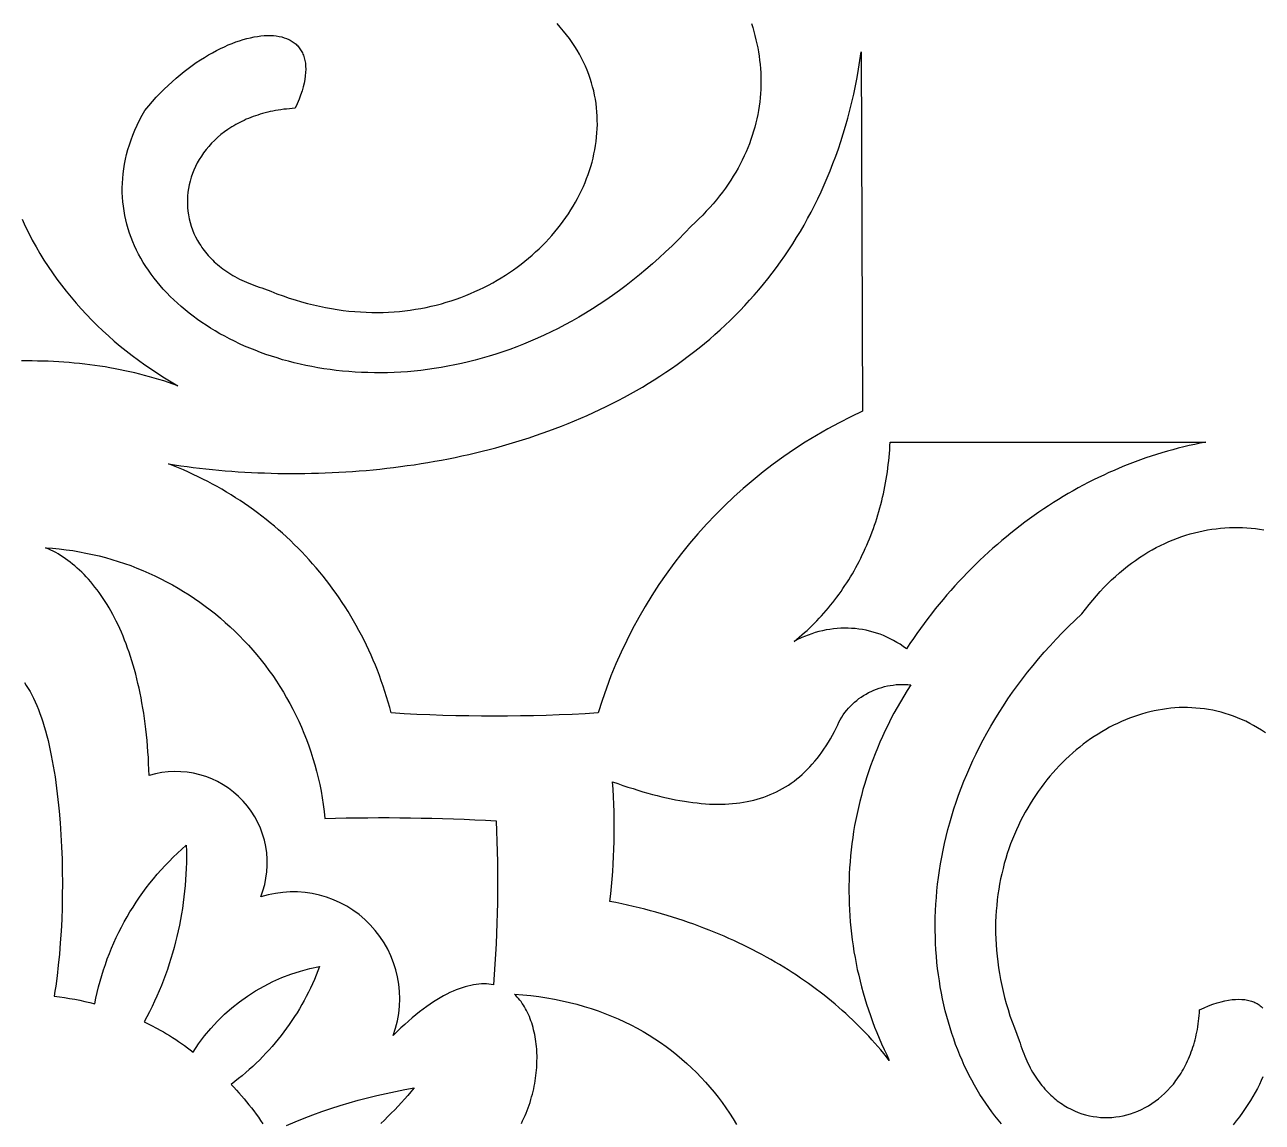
# Model space of a CAD drawing. Extents: x -4950 to -2150, y -1354 to 1346.
# Drawn here: x -4099 to -3880.5, y -525.5 to -331.7 of the extents above; entities that cross this region are included whole.
import ezdxf

# ---------------------------------------------------------------- set-up
doc = ezdxf.new("R2010")
doc.units = 0
doc.layers.add('LAYER_1', color=18, linetype='CONTINUOUS')

msp = doc.modelspace()

# ---------------------------------------------------------------- linework, layer by layer
at = {"layer": 'LAYER_1'}
for points in [[(-3970.71, -331.49), (-3970.48, -332.2), (-3970.27, -332.92), (-3970.08, -333.63), (-3969.9, -334.35), (-3969.74, -335.07), (-3969.59, -335.8), (-3969.46, -336.52), (-3969.35, -337.25), (-3969.26, -337.98), (-3969.18, -338.71), (-3969.11, -339.45), (-3969.07, -340.18), (-3969.04, -340.92), (-3969.03, -341.65), (-3969.04, -342.39), (-3969.07, -343.13), (-3969.11, -343.87), (-3969.17, -344.61), (-3969.25, -345.35), (-3969.35, -346.09), (-3969.46, -346.83), (-3969.6, -347.57), (-3969.75, -348.3), (-3969.92, -349.04), (-3970.11, -349.78), (-3970.32, -350.51), (-3970.55, -351.25), (-3970.79, -351.98), (-3971.06, -352.71), (-3971.35, -353.43), (-3971.65, -354.16), (-3971.98, -354.88), (-3972.32, -355.6), (-3972.69, -356.32), (-3973.07, -357.04), (-3973.48, -357.75), (-3973.91, -358.46), (-3974.35, -359.16), (-3974.82, -359.86), (-3975.31, -360.56), (-3975.81, -361.25), (-3976.34, -361.94), (-3976.89, -362.62), (-3977.47, -363.3), (-3978.06, -363.98), (-3978.67, -364.65), (-3979.31, -365.31), (-3979.97, -365.97), (-3980.65, -366.62), (-3981.35, -367.27), (-3982.47, -368.46), (-3983.59, -369.61), (-3984.72, -370.73), (-3985.86, -371.82), (-3987.01, -372.89), (-3988.16, -373.92), (-3989.32, -374.92), (-3990.49, -375.89), (-3991.66, -376.83), (-3992.84, -377.75), (-3994.02, -378.63), (-3995.21, -379.49), (-3996.4, -380.31), (-3997.59, -381.11), (-3998.79, -381.88), (-4000, -382.62), (-4001.2, -383.34), (-4002.41, -384.03), (-4003.63, -384.69), (-4004.84, -385.32), (-4006.06, -385.93), (-4007.27, -386.51), (-4008.49, -387.07), (-4009.71, -387.59), (-4010.93, -388.1), (-4012.15, -388.58), (-4013.37, -389.03), (-4014.59, -389.46), (-4015.81, -389.86), (-4017.03, -390.24), (-4018.25, -390.59), (-4019.46, -390.92), (-4020.68, -391.23), (-4021.89, -391.51), (-4023.09, -391.77), (-4024.3, -392.01), (-4025.5, -392.22), (-4026.7, -392.41), (-4027.89, -392.58), (-4029.08, -392.73), (-4030.27, -392.85), (-4031.45, -392.96), (-4032.62, -393.04), (-4033.79, -393.1), (-4034.95, -393.14), (-4036.11, -393.16), (-4037.26, -393.16), (-4038.4, -393.13), (-4039.53, -393.09), (-4040.66, -393.03), (-4041.78, -392.95), (-4042.89, -392.85), (-4043.99, -392.73), (-4045.08, -392.59), (-4046.17, -392.44), (-4047.24, -392.26), (-4048.31, -392.07), (-4049.36, -391.86), (-4050.4, -391.63), (-4051.44, -391.38), (-4052.46, -391.12), (-4053.47, -390.84), (-4054.46, -390.54), (-4055.45, -390.23), (-4056.42, -389.9), (-4057.38, -389.55), (-4058.33, -389.19), (-4059.26, -388.82), (-4060.18, -388.43), (-4061.08, -388.02), (-4061.97, -387.6), (-4062.84, -387.16), (-4063.7, -386.71), (-4064.55, -386.25), (-4065.37, -385.77), (-4066.19, -385.28), (-4066.98, -384.77), (-4067.76, -384.25), (-4068.52, -383.72), (-4069.26, -383.18), (-4069.99, -382.62), (-4070.7, -382.05), (-4071.38, -381.47), (-4072.05, -380.88), (-4072.7, -380.28), (-4073.33, -379.66), (-4073.94, -379.04), (-4074.54, -378.4), (-4075.11, -377.75), (-4075.65, -377.09), (-4076.18, -376.43), (-4076.69, -375.75), (-4077.17, -375.06), (-4077.64, -374.37), (-4078.08, -373.66), (-4078.49, -372.95), (-4078.89, -372.22), (-4079.26, -371.49), (-4079.6, -370.75), (-4079.92, -370.01), (-4080.22, -369.25), (-4080.5, -368.49), (-4080.74, -367.72), (-4080.96, -366.94), (-4081.16, -366.16), (-4081.33, -365.37), (-4081.47, -364.57), (-4081.59, -363.77), (-4081.68, -362.96), (-4081.74, -362.15), (-4081.78, -361.33), (-4081.78, -360.51), (-4081.76, -359.68), (-4081.71, -358.84), (-4081.63, -358.01), (-4081.52, -357.16), (-4081.38, -356.32), (-4081.21, -355.47), (-4081.01, -354.62), (-4080.78, -353.76), (-4080.52, -352.9), (-4080.23, -352.04), (-4079.9, -351.18), (-4079.54, -350.31), (-4079.15, -349.44), (-4078.73, -348.57), (-4078.28, -347.7), (-4077.79, -346.83), (-4077.12, -346.03), (-4076.45, -345.26), (-4075.77, -344.52), (-4075.09, -343.8), (-4074.39, -343.1), (-4073.69, -342.43), (-4072.99, -341.78), (-4072.28, -341.15), (-4071.57, -340.55), (-4070.86, -339.98), (-4070.14, -339.43), (-4069.42, -338.9), (-4068.71, -338.4), (-4067.99, -337.93), (-4067.28, -337.47), (-4066.57, -337.05), (-4065.86, -336.65), (-4065.16, -336.27), (-4064.46, -335.92), (-4063.76, -335.59), (-4063.08, -335.29), (-4062.4, -335.01), (-4061.73, -334.76), (-4061.06, -334.53), (-4060.41, -334.33), (-4059.77, -334.15), (-4059.14, -334), (-4058.52, -333.87), (-4057.92, -333.77), (-4057.32, -333.69), (-4056.75, -333.64), (-4056.19, -333.61), (-4055.64, -333.61), (-4055.11, -333.64), (-4054.6, -333.69), (-4054.11, -333.77), (-4053.64, -333.87), (-4053.19, -334), (-4052.76, -334.15), (-4052.35, -334.33), (-4052.16, -334.43), (-4051.97, -334.54), (-4051.78, -334.65), (-4051.6, -334.77), (-4051.43, -334.89), (-4051.27, -335.02), (-4051.11, -335.16), (-4050.96, -335.31), (-4050.81, -335.46), (-4050.67, -335.62), (-4050.54, -335.78), (-4050.41, -335.95), (-4050.29, -336.13), (-4050.18, -336.31), (-4050.07, -336.5), (-4049.97, -336.7), (-4049.88, -336.9), (-4049.8, -337.11), (-4049.73, -337.33), (-4049.66, -337.55), (-4049.6, -337.78), (-4049.54, -338.01), (-4049.5, -338.26), (-4049.46, -338.51), (-4049.41, -339.02), (-4049.4, -339.57), (-4049.42, -340.14), (-4049.47, -340.73), (-4049.56, -341.36), (-4049.69, -342.01), (-4049.85, -342.68), (-4050.05, -343.39), (-4050.3, -344.12), (-4050.58, -344.87), (-4050.9, -345.65), (-4051.26, -346.46), (-4051.78, -346.5), (-4052.28, -346.54), (-4052.79, -346.59), (-4053.28, -346.64), (-4053.77, -346.71), (-4054.25, -346.78), (-4054.73, -346.86), (-4055.19, -346.95), (-4055.66, -347.05), (-4056.11, -347.15), (-4056.56, -347.27), (-4057, -347.39), (-4057.44, -347.51), (-4057.86, -347.65), (-4058.28, -347.79), (-4058.7, -347.93), (-4059.11, -348.09), (-4059.51, -348.25), (-4059.9, -348.41), (-4060.28, -348.59), (-4060.66, -348.77), (-4061.04, -348.95), (-4061.4, -349.14), (-4061.76, -349.34), (-4062.11, -349.54), (-4062.46, -349.75), (-4063.12, -350.18), (-4063.76, -350.64), (-4064.37, -351.11), (-4064.95, -351.6), (-4065.5, -352.12), (-4066.03, -352.64), (-4066.52, -353.19), (-4066.98, -353.75), (-4067.42, -354.32), (-4067.82, -354.91), (-4068.2, -355.51), (-4068.54, -356.11), (-4068.85, -356.73), (-4069.14, -357.36), (-4069.39, -358), (-4069.61, -358.65), (-4069.8, -359.3), (-4069.96, -359.95), (-4070.09, -360.62), (-4070.19, -361.28), (-4070.25, -361.95), (-4070.28, -362.62), (-4070.28, -363.29), (-4070.25, -363.95), (-4070.19, -364.62), (-4070.09, -365.29), (-4069.97, -365.95), (-4069.8, -366.61), (-4069.61, -367.26), (-4069.38, -367.9), (-4069.12, -368.54), (-4068.83, -369.17), (-4068.5, -369.79), (-4068.14, -370.41), (-4067.94, -370.71), (-4067.74, -371.01), (-4067.53, -371.3), (-4067.31, -371.59), (-4067.08, -371.88), (-4066.85, -372.17), (-4066.6, -372.45), (-4066.35, -372.73), (-4066.09, -373), (-4065.82, -373.28), (-4065.54, -373.54), (-4065.25, -373.81), (-4064.95, -374.06), (-4064.64, -374.32), (-4064.33, -374.57), (-4064.01, -374.81), (-4063.67, -375.06), (-4063.33, -375.29), (-4062.98, -375.52), (-4062.62, -375.75), (-4062.26, -375.97), (-4061.88, -376.18), (-4061.49, -376.39), (-4061.1, -376.6), (-4060.7, -376.8), (-4060.28, -376.99), (-4059.86, -377.18), (-4059.43, -377.36), (-4058.99, -377.53), (-4058.54, -377.7), (-4058.08, -377.86), (-4057.62, -378.02), (-4057.14, -378.17), (-4056.66, -378.31), (-4055.56, -378.76), (-4054.47, -379.19), (-4053.39, -379.58), (-4052.31, -379.96), (-4051.23, -380.3), (-4050.16, -380.62), (-4049.09, -380.91), (-4048.03, -381.18), (-4046.97, -381.42), (-4045.92, -381.63), (-4044.87, -381.82), (-4043.83, -381.99), (-4042.8, -382.13), (-4041.77, -382.25), (-4040.75, -382.35), (-4039.73, -382.42), (-4038.72, -382.47), (-4037.72, -382.5), (-4036.73, -382.5), (-4035.74, -382.49), (-4034.76, -382.45), (-4033.79, -382.39), (-4032.83, -382.31), (-4031.87, -382.21), (-4030.93, -382.09), (-4029.99, -381.95), (-4029.06, -381.79), (-4028.15, -381.61), (-4027.24, -381.41), (-4026.34, -381.19), (-4025.45, -380.96), (-4024.57, -380.7), (-4023.7, -380.43), (-4022.84, -380.15), (-4021.99, -379.84), (-4021.15, -379.52), (-4020.33, -379.18), (-4019.51, -378.83), (-4018.71, -378.46), (-4017.92, -378.07), (-4017.14, -377.67), (-4016.37, -377.26), (-4015.62, -376.83), (-4014.87, -376.39), (-4014.15, -375.93), (-4013.43, -375.46), (-4012.73, -374.98), (-4012.04, -374.48), (-4011.36, -373.97), (-4010.7, -373.45), (-4010.05, -372.92), (-4009.42, -372.38), (-4008.8, -371.82), (-4008.19, -371.25), (-4007.6, -370.68), (-4007.03, -370.09), (-4006.47, -369.49), (-4005.93, -368.89), (-4005.4, -368.27), (-4004.89, -367.65), (-4004.39, -367.01), (-4003.92, -366.37), (-4003.45, -365.72), (-4003.01, -365.07), (-4002.58, -364.4), (-4002.17, -363.73), (-4001.78, -363.05), (-4001.4, -362.37), (-4001.04, -361.68), (-4000.7, -360.98), (-4000.38, -360.28), (-4000.08, -359.58), (-3999.8, -358.86), (-3999.53, -358.15), (-3999.29, -357.43), (-3999.06, -356.71), (-3998.85, -355.98), (-3998.67, -355.25), (-3998.5, -354.52), (-3998.35, -353.78), (-3998.23, -353.04), (-3998.12, -352.3), (-3998.04, -351.56), (-3997.98, -350.82), (-3997.93, -350.08), (-3997.91, -349.33), (-3997.92, -348.59), (-3997.94, -347.85), (-3997.98, -347.1), (-3998.05, -346.36), (-3998.14, -345.62), (-3998.26, -344.88), (-3998.39, -344.14), (-3998.55, -343.4), (-3998.74, -342.67), (-3998.94, -341.94), (-3999.17, -341.21), (-3999.43, -340.48), (-3999.71, -339.76), (-4000.01, -339.04), (-4000.34, -338.33), (-4000.69, -337.62), (-4001.07, -336.92), (-4001.48, -336.22), (-4001.91, -335.53), (-4002.36, -334.84), (-4002.84, -334.16), (-4003.35, -333.48), (-4003.89, -332.82), (-4004.45, -332.16), (-4005.03, -331.5)], [(-4099.48, -366.04), (-4098.9, -367.28), (-4098.3, -368.51), (-4097.66, -369.72), (-4097, -370.91), (-4096.32, -372.09), (-4095.61, -373.25), (-4094.87, -374.39), (-4094.11, -375.51), (-4093.33, -376.62), (-4092.52, -377.7), (-4091.68, -378.77), (-4090.83, -379.82), (-4089.95, -380.86), (-4089.05, -381.87), (-4088.12, -382.86), (-4087.18, -383.84), (-4086.22, -384.79), (-4085.23, -385.73), (-4084.22, -386.65), (-4083.2, -387.55), (-4082.15, -388.43), (-4081.09, -389.29), (-4080.01, -390.13), (-4078.91, -390.95), (-4077.79, -391.75), (-4076.65, -392.53), (-4075.5, -393.29), (-4074.33, -394.03), (-4073.15, -394.75), (-4071.95, -395.44), (-4072.78, -395.15), (-4073.61, -394.87), (-4074.45, -394.6), (-4075.3, -394.34), (-4076.14, -394.09), (-4076.99, -393.85), (-4077.85, -393.62), (-4078.71, -393.4), (-4079.57, -393.19), (-4080.44, -392.99), (-4081.31, -392.79), (-4082.18, -392.61), (-4083.06, -392.44), (-4083.95, -392.28), (-4084.83, -392.13), (-4085.73, -391.99), (-4086.62, -391.86), (-4087.52, -391.74), (-4088.42, -391.62), (-4089.33, -391.52), (-4090.25, -391.43), (-4091.16, -391.35), (-4092.08, -391.28), (-4093.01, -391.22), (-4093.93, -391.17), (-4094.87, -391.13), (-4095.8, -391.1), (-4096.75, -391.08), (-4097.69, -391.06), (-4098.64, -391.06), (-4099.59, -391.07)], [(-3926.57, -525.72), (-3927.15, -525.04), (-3927.72, -524.33), (-3928.28, -523.6), (-3928.82, -522.86), (-3929.35, -522.1), (-3929.87, -521.32), (-3930.38, -520.53), (-3930.87, -519.72), (-3931.35, -518.89), (-3931.81, -518.04), (-3932.26, -517.18), (-3932.7, -516.31), (-3933.12, -515.42), (-3933.52, -514.52), (-3933.92, -513.6), (-3934.29, -512.67), (-3934.65, -511.72), (-3935, -510.76), (-3935.33, -509.79), (-3935.64, -508.8), (-3935.94, -507.81), (-3936.22, -506.8), (-3936.48, -505.78), (-3936.73, -504.74), (-3936.95, -503.7), (-3937.17, -502.65), (-3937.36, -501.58), (-3937.53, -500.51), (-3937.69, -499.42), (-3937.83, -498.33), (-3937.95, -497.23), (-3938.05, -496.12), (-3938.13, -495), (-3938.19, -493.87), (-3938.23, -492.74), (-3938.25, -491.6), (-3938.25, -490.45), (-3938.24, -489.29), (-3938.2, -488.13), (-3938.14, -486.96), (-3938.05, -485.79), (-3937.95, -484.61), (-3937.83, -483.42), (-3937.68, -482.23), (-3937.51, -481.04), (-3937.32, -479.84), (-3937.11, -478.64), (-3936.87, -477.44), (-3936.61, -476.23), (-3936.33, -475.02), (-3936.02, -473.8), (-3935.69, -472.59), (-3935.34, -471.37), (-3934.96, -470.15), (-3934.55, -468.93), (-3934.13, -467.71), (-3933.67, -466.49), (-3933.2, -465.27), (-3932.69, -464.05), (-3932.16, -462.83), (-3931.61, -461.61), (-3931.03, -460.4), (-3930.42, -459.18), (-3929.79, -457.97), (-3929.13, -456.75), (-3928.44, -455.54), (-3927.73, -454.34), (-3926.98, -453.13), (-3926.21, -451.93), (-3925.41, -450.74), (-3924.59, -449.55), (-3923.73, -448.36), (-3922.85, -447.18), (-3921.94, -446), (-3920.99, -444.83), (-3920.02, -443.66), (-3919.02, -442.5), (-3917.99, -441.35), (-3916.93, -440.2), (-3915.84, -439.06), (-3914.72, -437.93), (-3913.56, -436.81), (-3912.38, -435.69), (-3911.74, -434.86), (-3911.1, -434.05), (-3910.46, -433.27), (-3909.8, -432.51), (-3909.14, -431.78), (-3908.47, -431.07), (-3907.79, -430.38), (-3907.11, -429.72), (-3906.42, -429.09), (-3905.72, -428.48), (-3905.02, -427.89), (-3904.32, -427.32), (-3903.6, -426.78), (-3902.89, -426.27), (-3902.17, -425.77), (-3901.44, -425.3), (-3900.71, -424.85), (-3899.98, -424.43), (-3899.24, -424.02), (-3898.5, -423.64), (-3897.75, -423.29), (-3897, -422.95), (-3896.25, -422.64), (-3895.5, -422.35), (-3894.74, -422.08), (-3893.99, -421.83), (-3893.22, -421.6), (-3892.46, -421.39), (-3891.7, -421.21), (-3890.93, -421.04), (-3890.17, -420.9), (-3889.4, -420.78), (-3888.63, -420.68), (-3887.87, -420.59), (-3887.1, -420.53), (-3886.33, -420.49), (-3885.56, -420.47), (-3884.79, -420.47), (-3884.03, -420.48), (-3883.26, -420.52), (-3882.5, -420.58), (-3881.74, -420.65), (-3880.98, -420.74), (-3880.22, -420.86)], [(-3879.96, -456.7), (-3880.64, -456.25), (-3881.34, -455.82), (-3882.04, -455.41), (-3882.74, -455.04), (-3883.45, -454.68), (-3884.16, -454.35), (-3884.88, -454.05), (-3885.6, -453.77), (-3886.32, -453.52), (-3887.05, -453.28), (-3887.78, -453.08), (-3888.52, -452.89), (-3889.25, -452.73), (-3889.99, -452.6), (-3890.73, -452.48), (-3891.47, -452.39), (-3892.22, -452.33), (-3892.96, -452.28), (-3893.7, -452.26), (-3894.45, -452.25), (-3895.19, -452.27), (-3895.93, -452.32), (-3896.67, -452.38), (-3897.42, -452.46), (-3898.15, -452.57), (-3898.89, -452.69), (-3899.63, -452.84), (-3900.36, -453.01), (-3901.09, -453.19), (-3901.82, -453.4), (-3902.54, -453.63), (-3903.26, -453.87), (-3903.97, -454.14), (-3904.68, -454.42), (-3905.39, -454.72), (-3906.09, -455.04), (-3906.79, -455.38), (-3907.48, -455.74), (-3908.16, -456.12), (-3908.84, -456.51), (-3909.51, -456.92), (-3910.17, -457.35), (-3910.83, -457.79), (-3911.48, -458.26), (-3912.12, -458.73), (-3912.75, -459.23), (-3913.38, -459.74), (-3913.99, -460.27), (-3914.6, -460.81), (-3915.2, -461.37), (-3915.78, -461.94), (-3916.36, -462.53), (-3916.92, -463.14), (-3917.48, -463.76), (-3918.02, -464.39), (-3918.56, -465.04), (-3919.08, -465.7), (-3919.58, -466.38), (-3920.08, -467.07), (-3920.56, -467.77), (-3921.03, -468.49), (-3921.49, -469.22), (-3921.93, -469.96), (-3922.36, -470.71), (-3922.78, -471.48), (-3923.18, -472.26), (-3923.56, -473.05), (-3923.93, -473.85), (-3924.28, -474.67), (-3924.62, -475.49), (-3924.94, -476.33), (-3925.25, -477.18), (-3925.54, -478.04), (-3925.81, -478.91), (-3926.06, -479.79), (-3926.29, -480.68), (-3926.51, -481.58), (-3926.71, -482.49), (-3926.89, -483.4), (-3927.05, -484.33), (-3927.19, -485.27), (-3927.31, -486.22), (-3927.41, -487.17), (-3927.49, -488.13), (-3927.55, -489.1), (-3927.59, -490.08), (-3927.6, -491.07), (-3927.6, -492.06), (-3927.57, -493.06), (-3927.52, -494.07), (-3927.45, -495.09), (-3927.35, -496.11), (-3927.23, -497.14), (-3927.09, -498.17), (-3926.92, -499.21), (-3926.73, -500.26), (-3926.52, -501.31), (-3926.28, -502.37), (-3926.01, -503.43), (-3925.72, -504.5), (-3925.4, -505.57), (-3925.06, -506.65), (-3924.69, -507.73), (-3924.29, -508.81), (-3923.86, -509.9), (-3923.41, -511), (-3923.27, -511.48), (-3923.12, -511.96), (-3922.97, -512.43), (-3922.8, -512.88), (-3922.64, -513.33), (-3922.46, -513.77), (-3922.28, -514.2), (-3922.09, -514.62), (-3921.9, -515.04), (-3921.7, -515.44), (-3921.5, -515.83), (-3921.29, -516.22), (-3921.07, -516.6), (-3920.85, -516.96), (-3920.63, -517.32), (-3920.39, -517.67), (-3920.16, -518.01), (-3919.92, -518.35), (-3919.67, -518.67), (-3919.42, -518.98), (-3919.17, -519.29), (-3918.91, -519.59), (-3918.65, -519.88), (-3918.38, -520.16), (-3918.11, -520.43), (-3917.83, -520.69), (-3917.56, -520.94), (-3917.27, -521.19), (-3916.99, -521.42), (-3916.7, -521.65), (-3916.41, -521.87), (-3916.11, -522.08), (-3915.81, -522.28), (-3915.51, -522.48), (-3914.9, -522.84), (-3914.28, -523.17), (-3913.65, -523.46), (-3913.01, -523.72), (-3912.36, -523.95), (-3911.71, -524.14), (-3911.05, -524.31), (-3910.39, -524.43), (-3909.73, -524.53), (-3909.06, -524.59), (-3908.39, -524.62), (-3907.72, -524.62), (-3907.06, -524.59), (-3906.39, -524.53), (-3905.72, -524.43), (-3905.06, -524.3), (-3904.41, -524.14), (-3903.76, -523.95), (-3903.11, -523.73), (-3902.47, -523.48), (-3901.84, -523.19), (-3901.22, -522.88), (-3900.62, -522.54), (-3900.02, -522.16), (-3899.43, -521.76), (-3898.86, -521.32), (-3898.3, -520.86), (-3897.76, -520.37), (-3897.23, -519.84), (-3896.72, -519.29), (-3896.22, -518.71), (-3895.98, -518.41), (-3895.75, -518.1), (-3895.52, -517.79), (-3895.3, -517.46), (-3895.08, -517.13), (-3894.86, -516.8), (-3894.65, -516.45), (-3894.45, -516.1), (-3894.25, -515.74), (-3894.06, -515.38), (-3893.88, -515), (-3893.7, -514.63), (-3893.53, -514.24), (-3893.36, -513.85), (-3893.2, -513.45), (-3893.05, -513.04), (-3892.9, -512.62), (-3892.76, -512.2), (-3892.62, -511.78), (-3892.5, -511.34), (-3892.38, -510.9), (-3892.27, -510.45), (-3892.16, -510), (-3892.07, -509.54), (-3891.98, -509.07), (-3891.9, -508.59), (-3891.82, -508.11), (-3891.76, -507.62), (-3891.7, -507.13), (-3891.65, -506.62), (-3891.61, -506.12), (-3891.58, -505.6), (-3890.77, -505.24), (-3889.99, -504.92), (-3889.23, -504.64), (-3888.5, -504.39), (-3887.8, -504.19), (-3887.12, -504.03), (-3886.47, -503.9), (-3885.85, -503.81), (-3885.25, -503.76), (-3884.68, -503.74), (-3884.14, -503.76), (-3883.62, -503.8), (-3883.37, -503.84), (-3883.13, -503.89), (-3882.89, -503.94), (-3882.67, -504), (-3882.44, -504.07), (-3882.23, -504.14), (-3882.02, -504.22), (-3881.81, -504.32), (-3881.62, -504.41), (-3881.43, -504.52), (-3881.24, -504.63), (-3881.07, -504.75), (-3880.9, -504.88), (-3880.73, -505.01), (-3880.57, -505.15), (-3880.42, -505.3)], [(-4011.32, -525.67), (-4011.1, -525.21), (-4010.88, -524.75), (-4010.68, -524.29), (-4010.48, -523.83), (-4010.29, -523.36), (-4010.12, -522.89), (-4009.95, -522.42), (-4009.79, -521.95), (-4009.65, -521.47), (-4009.51, -521), (-4009.38, -520.52), (-4009.26, -520.05), (-4009.15, -519.57), (-4009.05, -519.09), (-4008.96, -518.61), (-4008.88, -518.14), (-4008.81, -517.66), (-4008.75, -517.19), (-4008.69, -516.71), (-4008.61, -515.77), (-4008.57, -514.84), (-4008.56, -513.91), (-4008.59, -513), (-4008.62, -512.55), (-4008.66, -512.11), (-4008.7, -511.67), (-4008.76, -511.23), (-4008.82, -510.8), (-4008.89, -510.37), (-4008.97, -509.95), (-4009.06, -509.53), (-4009.16, -509.12), (-4009.26, -508.72), (-4009.38, -508.32), (-4009.5, -507.93), (-4009.63, -507.55), (-4009.77, -507.18), (-4009.91, -506.81), (-4010.07, -506.45), (-4010.23, -506.1), (-4010.4, -505.75), (-4010.58, -505.42), (-4010.77, -505.09), (-4010.96, -504.78), (-4011.16, -504.47), (-4011.37, -504.17), (-4011.59, -503.89), (-4011.82, -503.61), (-4012.05, -503.35), (-4012.29, -503.09), (-4012.54, -502.85), (-4011.09, -502.96), (-4009.65, -503.11), (-4008.24, -503.28), (-4006.85, -503.49), (-4005.48, -503.73), (-4004.14, -504.01), (-4002.82, -504.31), (-4001.53, -504.64), (-4000.25, -505), (-3999, -505.39), (-3997.77, -505.8), (-3996.57, -506.25), (-3995.39, -506.72), (-3994.23, -507.22), (-3993.09, -507.74), (-3991.98, -508.29), (-3990.89, -508.86), (-3989.82, -509.46), (-3988.78, -510.09), (-3987.76, -510.73), (-3986.76, -511.4), (-3985.78, -512.09), (-3984.83, -512.81), (-3983.9, -513.54), (-3983, -514.3), (-3982.12, -515.08), (-3981.26, -515.88), (-3980.42, -516.69), (-3979.6, -517.53), (-3978.81, -518.38), (-3978.05, -519.26), (-3977.3, -520.15), (-3976.58, -521.05), (-3975.88, -521.98), (-3975.21, -522.92), (-3974.55, -523.87), (-3973.92, -524.84), (-3973.32, -525.83)], [(-3880.4, -517.42), (-3880.71, -518.1), (-3881.03, -518.8), (-3881.39, -519.5), (-3881.76, -520.2), (-3882.16, -520.91), (-3882.59, -521.62), (-3883.04, -522.33), (-3883.52, -523.05), (-3884.02, -523.76), (-3884.55, -524.48), (-3885.1, -525.2), (-3885.67, -525.91)], [(-4052.79, -526.05), (-4051.24, -525.39), (-4049.68, -524.76), (-4048.11, -524.16), (-4046.53, -523.58), (-4044.94, -523.04), (-4043.34, -522.52), (-4041.73, -522.03), (-4040.12, -521.57), (-4038.49, -521.14), (-4036.86, -520.73), (-4035.22, -520.36), (-4033.57, -520.01), (-4031.91, -519.7), (-4030.25, -519.41), (-4030.81, -520.07), (-4031.37, -520.72), (-4031.94, -521.36), (-4032.51, -522), (-4033.1, -522.63), (-4033.69, -523.25), (-4034.28, -523.86), (-4034.89, -524.47), (-4035.5, -525.07), (-4036.12, -525.66)]]:
    msp.add_lwpolyline(points, dxfattribs=at)
for points in [[(-3997.79, -453.21, -0.030769), (-4034.32, -453.21), (-4034.57, -452.25), (-4034.84, -451.29), (-4035.12, -450.34), (-4035.42, -449.39), (-4035.72, -448.45), (-4036.05, -447.52), (-4036.38, -446.6), (-4036.73, -445.68), (-4037.1, -444.78), (-4037.47, -443.88), (-4037.86, -442.98), (-4038.26, -442.1), (-4038.68, -441.22), (-4039.1, -440.35), (-4039.54, -439.49), (-4040, -438.64), (-4040.46, -437.79), (-4040.94, -436.95), (-4041.42, -436.13), (-4041.92, -435.31), (-4042.44, -434.49), (-4042.96, -433.69), (-4043.49, -432.9), (-4044.04, -432.11), (-4044.6, -431.34), (-4045.16, -430.57), (-4045.74, -429.82), (-4046.33, -429.07), (-4046.93, -428.33), (-4047.54, -427.6), (-4048.17, -426.88), (-4048.8, -426.17), (-4049.44, -425.47), (-4050.09, -424.79), (-4050.75, -424.11), (-4051.42, -423.44), (-4052.1, -422.78), (-4052.79, -422.13), (-4053.49, -421.49), (-4054.2, -420.86), (-4054.92, -420.25), (-4055.65, -419.64), (-4056.38, -419.05), (-4057.13, -418.46), (-4057.88, -417.89), (-4058.64, -417.33), (-4059.41, -416.78), (-4060.19, -416.24), (-4060.97, -415.71), (-4061.77, -415.2), (-4062.57, -414.69), (-4063.38, -414.2), (-4064.19, -413.72), (-4065.02, -413.25), (-4065.85, -412.79), (-4066.69, -412.35), (-4067.53, -411.92), (-4068.39, -411.5), (-4069.24, -411.09), (-4070.11, -410.69), (-4070.98, -410.31), (-4071.86, -409.94), (-4072.74, -409.59), (-4073.64, -409.24), (-4072.55, -409.41), (-4071.45, -409.56), (-4070.35, -409.71), (-4069.24, -409.86), (-4068.12, -409.99), (-4067, -410.11), (-4065.87, -410.23), (-4064.74, -410.34), (-4063.6, -410.44), (-4062.45, -410.53), (-4061.3, -410.61), (-4060.14, -410.68), (-4058.98, -410.74), (-4057.82, -410.8), (-4056.65, -410.84), (-4055.47, -410.88), (-4054.29, -410.91), (-4053.11, -410.93), (-4051.93, -410.93), (-4050.74, -410.93), (-4049.55, -410.92), (-4048.35, -410.9), (-4047.15, -410.87), (-4045.96, -410.83), (-4044.75, -410.78), (-4043.55, -410.72), (-4042.34, -410.65), (-4041.14, -410.57), (-4039.93, -410.48), (-4038.72, -410.38), (-4037.51, -410.27), (-4036.3, -410.15), (-4035.09, -410.02), (-4033.88, -409.87), (-4032.67, -409.72), (-4031.46, -409.55), (-4030.25, -409.38), (-4029.04, -409.19), (-4027.83, -408.99), (-4026.62, -408.78), (-4025.41, -408.56), (-4024.21, -408.33), (-4023.01, -408.09), (-4021.81, -407.83), (-4020.61, -407.57), (-4019.41, -407.29), (-4018.22, -407), (-4017.03, -406.7), (-4015.85, -406.38), (-4014.66, -406.06), (-4013.48, -405.72), (-4012.31, -405.37), (-4011.14, -405.01), (-4009.97, -404.63), (-4008.81, -404.24), (-4007.65, -403.84), (-4006.5, -403.43), (-4005.35, -403.01), (-4004.21, -402.57), (-4003.07, -402.12), (-4001.94, -401.65), (-4000.81, -401.18), (-3999.7, -400.69), (-3998.58, -400.18), (-3997.48, -399.66), (-3996.38, -399.13), (-3995.29, -398.59), (-3994.21, -398.03), (-3993.13, -397.46), (-3992.07, -396.88), (-3991.01, -396.28), (-3989.95, -395.67), (-3988.91, -395.04), (-3987.88, -394.4), (-3986.85, -393.74), (-3985.84, -393.07), (-3984.83, -392.39), (-3983.84, -391.69), (-3982.85, -390.98), (-3981.87, -390.25), (-3980.91, -389.51), (-3979.95, -388.75), (-3979.01, -387.98), (-3978.07, -387.2), (-3977.15, -386.39), (-3976.24, -385.58), (-3975.34, -384.75), (-3974.46, -383.9), (-3973.58, -383.04), (-3972.72, -382.16), (-3971.87, -381.27), (-3971.03, -380.36), (-3970.21, -379.43), (-3969.4, -378.49), (-3968.6, -377.53), (-3967.81, -376.56), (-3967.04, -375.57), (-3966.29, -374.57), (-3965.55, -373.55), (-3964.82, -372.51), (-3964.11, -371.46), (-3963.41, -370.39), (-3962.73, -369.3), (-3962.07, -368.2), (-3961.42, -367.08), (-3960.78, -365.94), (-3960.16, -364.79), (-3959.56, -363.62), (-3958.98, -362.43), (-3958.41, -361.23), (-3957.86, -360), (-3957.32, -358.76), (-3956.81, -357.51), (-3956.31, -356.23), (-3955.83, -354.94), (-3955.36, -353.63), (-3954.92, -352.3), (-3954.49, -350.96), (-3954.09, -349.6), (-3953.7, -348.22), (-3953.33, -346.82), (-3952.98, -345.4), (-3952.65, -343.96), (-3952.35, -342.51), (-3952.06, -341.04), (-3951.79, -339.55), (-3951.54, -338.04), (-3951.31, -336.51), (-3951.07, -399.95, 0.214919)], [(-4033.96, -510.14, 0.625155), (-4057.34, -485.68, 0.629642), (-4077.05, -464.25), (-4077.08, -463.18), (-4077.13, -462.12), (-4077.18, -461.08), (-4077.25, -460.05), (-4077.33, -459.04), (-4077.41, -458.04), (-4077.51, -457.05), (-4077.62, -456.08), (-4077.73, -455.13), (-4077.86, -454.19), (-4077.99, -453.26), (-4078.14, -452.34), (-4078.3, -451.44), (-4078.46, -450.56), (-4078.63, -449.69), (-4078.82, -448.83), (-4079.01, -447.99), (-4079.21, -447.16), (-4079.41, -446.34), (-4079.63, -445.54), (-4079.86, -444.75), (-4080.09, -443.98), (-4080.33, -443.22), (-4080.58, -442.48), (-4080.84, -441.75), (-4081.1, -441.03), (-4081.37, -440.33), (-4081.65, -439.64), (-4081.93, -438.96), (-4082.23, -438.3), (-4082.53, -437.65), (-4082.83, -437.02), (-4083.15, -436.4), (-4083.46, -435.8), (-4083.79, -435.2), (-4084.12, -434.63), (-4084.46, -434.06), (-4084.8, -433.51), (-4085.15, -432.98), (-4085.5, -432.45), (-4085.86, -431.94), (-4086.23, -431.45), (-4086.6, -430.97), (-4086.97, -430.5), (-4087.35, -430.05), (-4087.74, -429.61), (-4088.13, -429.18), (-4088.52, -428.77), (-4088.92, -428.37), (-4089.32, -427.99), (-4089.73, -427.62), (-4090.14, -427.26), (-4090.55, -426.92), (-4090.97, -426.59), (-4091.39, -426.27), (-4091.81, -425.97), (-4092.24, -425.68), (-4092.67, -425.4), (-4093.1, -425.14), (-4093.54, -424.89), (-4093.98, -424.66), (-4094.42, -424.44), (-4094.86, -424.23), (-4095.31, -424.03), (-4094.1, -424.12), (-4092.9, -424.24), (-4091.71, -424.38), (-4090.53, -424.55), (-4089.35, -424.75), (-4088.19, -424.97), (-4087.03, -425.21), (-4085.88, -425.48), (-4084.74, -425.78), (-4083.62, -426.1), (-4082.5, -426.44), (-4081.39, -426.81), (-4080.29, -427.2), (-4079.21, -427.62), (-4078.13, -428.06), (-4077.07, -428.52), (-4076.02, -429), (-4074.98, -429.51), (-4073.95, -430.04), (-4072.94, -430.59), (-4071.94, -431.16), (-4070.95, -431.75), (-4069.98, -432.37), (-4069.02, -433), (-4068.08, -433.65), (-4067.15, -434.33), (-4066.24, -435.02), (-4065.34, -435.73), (-4064.46, -436.47), (-4063.59, -437.22), (-4062.74, -437.98), (-4061.91, -438.77), (-4061.09, -439.58), (-4060.3, -440.4), (-4059.52, -441.24), (-4058.75, -442.1), (-4058.01, -442.97), (-4057.28, -443.86), (-4056.58, -444.77), (-4055.89, -445.69), (-4055.22, -446.62), (-4054.58, -447.58), (-4053.95, -448.54), (-4053.34, -449.53), (-4052.76, -450.52), (-4052.19, -451.53), (-4051.65, -452.56), (-4051.13, -453.6), (-4050.63, -454.65), (-4050.15, -455.71), (-4049.7, -456.79), (-4049.27, -457.88), (-4048.86, -458.98), (-4048.48, -460.09), (-4048.12, -461.22), (-4047.78, -462.35), (-4047.47, -463.5), (-4047.19, -464.66), (-4046.93, -465.82), (-4046.69, -467), (-4046.49, -468.19), (-4046.3, -469.39), (-4046.15, -470.59), (-4046.02, -471.81, -0.020022), (-4015.77, -472.24), (-4015.69, -474.05), (-4015.63, -475.86), (-4015.59, -477.67), (-4015.55, -479.48), (-4015.53, -481.29), (-4015.53, -483.1), (-4015.54, -484.91), (-4015.56, -486.72), (-4015.59, -488.53), (-4015.64, -490.34), (-4015.71, -492.15), (-4015.79, -493.96), (-4015.88, -495.77), (-4015.99, -497.57), (-4016.11, -499.38), (-4016.24, -501.19), (-4016.65, -501.12), (-4017.07, -501.08), (-4017.5, -501.05), (-4017.93, -501.04), (-4018.38, -501.05), (-4018.84, -501.08), (-4019.31, -501.13), (-4019.78, -501.21), (-4020.27, -501.3), (-4020.76, -501.41), (-4021.27, -501.55), (-4021.78, -501.71), (-4022.3, -501.89), (-4022.84, -502.1), (-4023.38, -502.33), (-4023.93, -502.58), (-4024.49, -502.85), (-4025.06, -503.15), (-4025.63, -503.48), (-4026.22, -503.83), (-4026.82, -504.21), (-4027.42, -504.61), (-4028.04, -505.04), (-4028.66, -505.49), (-4029.29, -505.98), (-4029.93, -506.49), (-4030.58, -507.02), (-4031.24, -507.59), (-4031.91, -508.18), (-4032.58, -508.81), (-4033.27, -509.46)]]:
    msp.add_lwpolyline(points, format="xyb", close=True, dxfattribs=at)
for points in [[(-3943.34, -441.87), (-3943.89, -441.47), (-3944.46, -441.09), (-3945.03, -440.74), (-3945.6, -440.41), (-3946.19, -440.1), (-3946.78, -439.82), (-3947.38, -439.56), (-3947.99, -439.32), (-3948.6, -439.11), (-3949.22, -438.92), (-3949.84, -438.75), (-3950.47, -438.61), (-3951.1, -438.49), (-3951.73, -438.39), (-3952.37, -438.32), (-3953.01, -438.27), (-3953.65, -438.24), (-3954.29, -438.24), (-3954.93, -438.26), (-3955.58, -438.3), (-3956.22, -438.36), (-3956.87, -438.45), (-3957.51, -438.56), (-3958.15, -438.7), (-3958.79, -438.85), (-3959.43, -439.03), (-3960.06, -439.23), (-3960.7, -439.46), (-3961.32, -439.7), (-3961.95, -439.97), (-3962.57, -440.26), (-3963.18, -440.58), (-3962.71, -440.2), (-3962.25, -439.82), (-3961.79, -439.43), (-3961.33, -439.03), (-3960.88, -438.62), (-3960.44, -438.21), (-3960.01, -437.79), (-3959.58, -437.36), (-3959.15, -436.93), (-3958.73, -436.49), (-3958.32, -436.04), (-3957.91, -435.59), (-3957.51, -435.13), (-3957.12, -434.67), (-3956.73, -434.2), (-3956.35, -433.72), (-3955.98, -433.23), (-3955.61, -432.75), (-3955.24, -432.25), (-3954.89, -431.75), (-3954.54, -431.24), (-3954.2, -430.73), (-3953.86, -430.21), (-3953.53, -429.69), (-3953.21, -429.16), (-3952.89, -428.63), (-3952.58, -428.09), (-3952.28, -427.54), (-3951.98, -426.99), (-3951.69, -426.44), (-3951.41, -425.88), (-3951.13, -425.32), (-3950.86, -424.75), (-3950.6, -424.18), (-3950.35, -423.6), (-3950.1, -423.02), (-3949.86, -422.44), (-3949.63, -421.85), (-3949.4, -421.26), (-3949.18, -420.66), (-3948.97, -420.06), (-3948.77, -419.46), (-3948.57, -418.85), (-3948.38, -418.24), (-3948.2, -417.62), (-3948.03, -417), (-3947.86, -416.38), (-3947.7, -415.76), (-3947.55, -415.13), (-3947.41, -414.5), (-3947.27, -413.87), (-3947.14, -413.23), (-3947.02, -412.59), (-3946.91, -411.95), (-3946.81, -411.3), (-3946.71, -410.66), (-3946.62, -410.01), (-3946.54, -409.36), (-3946.47, -408.7), (-3946.4, -408.05), (-3946.35, -407.39), (-3946.3, -406.73), (-3946.26, -406.07), (-3946.23, -405.41), (-3890.48, -405.4), (-3891.46, -405.59), (-3892.44, -405.79), (-3893.41, -406), (-3894.38, -406.23), (-3895.35, -406.47), (-3896.31, -406.73), (-3897.27, -406.99), (-3898.23, -407.28), (-3899.18, -407.57), (-3900.13, -407.88), (-3901.08, -408.19), (-3902.02, -408.53), (-3902.96, -408.87), (-3903.9, -409.23), (-3904.83, -409.6), (-3905.76, -409.98), (-3906.68, -410.38), (-3907.6, -410.78), (-3908.51, -411.2), (-3909.42, -411.64), (-3910.33, -412.08), (-3911.23, -412.54), (-3912.12, -413.01), (-3913.01, -413.49), (-3913.9, -413.98), (-3914.78, -414.49), (-3915.65, -415), (-3916.52, -415.53), (-3917.39, -416.07), (-3918.24, -416.62), (-3919.1, -417.19), (-3919.94, -417.76), (-3920.78, -418.35), (-3921.62, -418.94), (-3922.45, -419.55), (-3923.27, -420.17), (-3924.08, -420.81), (-3924.89, -421.45), (-3925.7, -422.1), (-3926.49, -422.77), (-3927.28, -423.44), (-3928.06, -424.13), (-3928.84, -424.83), (-3929.61, -425.54), (-3930.37, -426.25), (-3931.12, -426.98), (-3931.87, -427.72), (-3932.61, -428.48), (-3933.34, -429.24), (-3934.07, -430.01), (-3934.78, -430.79), (-3935.49, -431.58), (-3936.19, -432.38), (-3936.88, -433.2), (-3937.57, -434.02), (-3938.24, -434.85), (-3938.91, -435.7), (-3939.57, -436.55), (-3940.22, -437.41), (-3940.86, -438.28), (-3941.5, -439.16), (-3942.12, -440.06), (-3942.73, -440.96)], [(-3946.36, -514.53), (-3946.85, -513.92), (-3947.35, -513.3), (-3947.86, -512.69), (-3948.38, -512.08), (-3948.91, -511.48), (-3949.44, -510.89), (-3949.99, -510.29), (-3950.54, -509.7), (-3951.11, -509.12), (-3951.68, -508.54), (-3952.26, -507.97), (-3952.85, -507.4), (-3953.45, -506.84), (-3954.06, -506.28), (-3954.67, -505.72), (-3955.3, -505.18), (-3955.93, -504.63), (-3956.58, -504.1), (-3957.23, -503.56), (-3957.89, -503.04), (-3958.56, -502.52), (-3959.24, -502), (-3959.92, -501.49), (-3960.62, -500.99), (-3961.33, -500.49), (-3962.04, -500), (-3962.76, -499.51), (-3963.5, -499.03), (-3964.24, -498.56), (-3964.99, -498.09), (-3965.74, -497.63), (-3966.51, -497.17), (-3967.29, -496.73), (-3968.07, -496.29), (-3968.87, -495.85), (-3969.67, -495.42), (-3970.48, -495), (-3971.3, -494.59), (-3972.13, -494.18), (-3972.97, -493.78), (-3973.81, -493.39), (-3974.67, -493), (-3975.53, -492.62), (-3976.4, -492.25), (-3977.29, -491.89), (-3978.18, -491.53), (-3979.08, -491.18), (-3979.98, -490.84), (-3980.9, -490.51), (-3981.83, -490.18), (-3982.76, -489.86), (-3983.7, -489.55), (-3984.65, -489.25), (-3985.61, -488.96), (-3986.58, -488.67), (-3987.56, -488.39), (-3988.55, -488.12), (-3989.54, -487.86), (-3990.55, -487.61), (-3991.56, -487.37), (-3992.58, -487.13), (-3993.61, -486.91), (-3994.65, -486.69), (-3995.7, -486.48), (-3995.55, -485.16), (-3995.41, -483.85), (-3995.29, -482.53), (-3995.19, -481.21), (-3995.1, -479.89), (-3995.03, -478.57), (-3994.98, -477.25), (-3994.94, -475.92), (-3994.92, -474.6), (-3994.91, -473.28), (-3994.92, -471.96), (-3994.95, -470.64), (-3994.99, -469.31), (-3995.05, -467.99), (-3995.12, -466.67), (-3995.21, -465.35), (-3994.3, -465.68), (-3993.39, -465.99), (-3992.5, -466.29), (-3991.61, -466.57), (-3990.74, -466.85), (-3989.87, -467.11), (-3989.02, -467.35), (-3988.18, -467.58), (-3987.34, -467.8), (-3986.52, -468), (-3985.71, -468.19), (-3984.9, -468.36), (-3984.11, -468.52), (-3983.33, -468.67), (-3982.55, -468.8), (-3981.79, -468.92), (-3981.04, -469.02), (-3980.29, -469.1), (-3979.56, -469.18), (-3978.83, -469.23), (-3978.12, -469.28), (-3977.41, -469.3), (-3976.72, -469.32), (-3976.03, -469.31), (-3975.35, -469.29), (-3974.68, -469.26), (-3974.02, -469.21), (-3973.37, -469.15), (-3972.73, -469.07), (-3972.1, -468.97), (-3971.48, -468.86), (-3970.87, -468.73), (-3970.26, -468.59), (-3969.67, -468.43), (-3969.08, -468.25), (-3968.5, -468.06), (-3967.93, -467.85), (-3967.37, -467.62), (-3966.82, -467.38), (-3966.27, -467.12), (-3965.74, -466.85), (-3965.21, -466.56), (-3964.69, -466.25), (-3964.18, -465.93), (-3963.68, -465.59), (-3963.19, -465.23), (-3962.71, -464.85), (-3962.23, -464.46), (-3961.76, -464.05), (-3961.3, -463.62), (-3960.85, -463.18), (-3960.4, -462.71), (-3959.96, -462.23), (-3959.54, -461.74), (-3959.11, -461.22), (-3958.7, -460.69), (-3958.3, -460.14), (-3957.9, -459.57), (-3957.51, -458.98), (-3957.12, -458.37), (-3956.75, -457.75), (-3956.38, -457.11), (-3956.02, -456.45), (-3955.67, -455.77), (-3955.47, -455.3), (-3955.25, -454.84), (-3955.02, -454.39), (-3954.76, -453.95), (-3954.49, -453.53), (-3954.2, -453.12), (-3953.89, -452.73), (-3953.56, -452.35), (-3953.22, -451.98), (-3952.87, -451.63), (-3952.5, -451.3), (-3952.12, -450.98), (-3951.72, -450.67), (-3951.32, -450.39), (-3950.9, -450.11), (-3950.47, -449.86), (-3950.03, -449.62), (-3949.58, -449.4), (-3949.12, -449.19), (-3948.65, -449.01), (-3948.17, -448.84), (-3947.69, -448.69), (-3947.2, -448.55), (-3946.7, -448.44), (-3946.2, -448.34), (-3945.69, -448.27), (-3945.18, -448.21), (-3944.66, -448.17), (-3944.15, -448.16), (-3943.63, -448.16), (-3943.1, -448.18), (-3942.58, -448.23), (-3943.21, -449.22), (-3943.82, -450.22), (-3944.41, -451.23), (-3944.99, -452.24), (-3945.54, -453.25), (-3946.07, -454.27), (-3946.59, -455.29), (-3947.09, -456.31), (-3947.56, -457.34), (-3948.02, -458.37), (-3948.46, -459.41), (-3948.88, -460.45), (-3949.28, -461.49), (-3949.66, -462.53), (-3950.03, -463.58), (-3950.37, -464.63), (-3950.7, -465.68), (-3951.01, -466.73), (-3951.3, -467.79), (-3951.57, -468.84), (-3951.83, -469.9), (-3952.06, -470.96), (-3952.28, -472.02), (-3952.48, -473.09), (-3952.66, -474.15), (-3952.82, -475.21), (-3952.97, -476.28), (-3953.1, -477.34), (-3953.21, -478.41), (-3953.3, -479.47), (-3953.37, -480.54), (-3953.43, -481.6), (-3953.47, -482.67), (-3953.49, -483.73), (-3953.5, -484.8), (-3953.48, -485.86), (-3953.45, -486.92), (-3953.41, -487.98), (-3953.34, -489.04), (-3953.26, -490.09), (-3953.16, -491.15), (-3953.05, -492.2), (-3952.92, -493.25), (-3952.77, -494.3), (-3952.6, -495.35), (-3952.42, -496.39), (-3952.22, -497.43), (-3952.01, -498.47), (-3951.77, -499.5), (-3951.52, -500.53), (-3951.26, -501.56), (-3950.98, -502.59), (-3950.68, -503.61), (-3950.37, -504.62), (-3950.04, -505.64), (-3949.69, -506.64), (-3949.33, -507.65), (-3948.95, -508.65), (-3948.56, -509.64), (-3948.15, -510.63), (-3947.73, -511.61), (-3947.29, -512.59), (-3946.83, -513.57)]]:
    msp.add_lwpolyline(points, close=True, dxfattribs=at)
msp.add_lwpolyline([(-4099.07, -447.85), (-4098.72, -448.34), (-4098.39, -448.86), (-4098.06, -449.41), (-4097.75, -449.99), (-4097.44, -450.6), (-4097.14, -451.24), (-4096.86, -451.9), (-4096.58, -452.59), (-4096.31, -453.3), (-4096.05, -454.04), (-4095.8, -454.8), (-4095.56, -455.59), (-4095.33, -456.39), (-4095.11, -457.22), (-4094.89, -458.07), (-4094.69, -458.94), (-4094.49, -459.82), (-4094.31, -460.72), (-4094.13, -461.64), (-4093.96, -462.58), (-4093.8, -463.53), (-4093.65, -464.49), (-4093.51, -465.47), (-4093.37, -466.46), (-4093.25, -467.46), (-4093.13, -468.47), (-4093.02, -469.49), (-4092.92, -470.52), (-4092.75, -472.6), (-4092.6, -474.71), (-4092.49, -476.84), (-4092.41, -478.99), (-4092.37, -481.13), (-4092.35, -483.28), (-4092.37, -485.42), (-4092.41, -487.54), (-4092.48, -489.65), (-4092.59, -491.72), (-4092.72, -493.76), (-4092.88, -495.76), (-4093.07, -497.71), (-4093.28, -499.6), (-4093.53, -501.43), (-4093.66, -502.32), (-4093.8, -503.2), (-4092.88, -503.31), (-4091.97, -503.44), (-4091.07, -503.59), (-4090.17, -503.75), (-4089.28, -503.93), (-4088.39, -504.13), (-4087.51, -504.33), (-4086.64, -504.56), (-4086.43, -503.54), (-4086.21, -502.53), (-4085.96, -501.53), (-4085.69, -500.54), (-4085.41, -499.55), (-4085.1, -498.56), (-4084.77, -497.59), (-4084.42, -496.62), (-4084.06, -495.66), (-4083.67, -494.72), (-4083.26, -493.77), (-4082.83, -492.84), (-4082.39, -491.92), (-4081.92, -491.01), (-4081.44, -490.1), (-4080.94, -489.21), (-4080.42, -488.33), (-4079.88, -487.46), (-4079.32, -486.6), (-4078.74, -485.75), (-4078.15, -484.91), (-4077.54, -484.09), (-4076.91, -483.28), (-4076.26, -482.48), (-4075.6, -481.69), (-4074.92, -480.92), (-4074.22, -480.16), (-4073.51, -479.41), (-4072.77, -478.68), (-4072.03, -477.96), (-4071.26, -477.26), (-4070.48, -476.57), (-4070.46, -477.59), (-4070.46, -478.61), (-4070.47, -479.62), (-4070.5, -480.64), (-4070.54, -481.65), (-4070.6, -482.67), (-4070.68, -483.68), (-4070.78, -484.68), (-4070.89, -485.69), (-4071.02, -486.69), (-4071.16, -487.7), (-4071.32, -488.69), (-4071.5, -489.69), (-4071.69, -490.68), (-4071.9, -491.67), (-4072.13, -492.65), (-4072.37, -493.63), (-4072.63, -494.61), (-4072.9, -495.58), (-4073.19, -496.55), (-4073.5, -497.51), (-4073.82, -498.47), (-4074.16, -499.43), (-4074.51, -500.37), (-4074.88, -501.32), (-4075.27, -502.25), (-4075.67, -503.19), (-4076.08, -504.11), (-4076.51, -505.03), (-4076.96, -505.94), (-4077.42, -506.85), (-4077.9, -507.75), (-4076.75, -508.3), (-4075.63, -508.89), (-4075.07, -509.19), (-4074.51, -509.51), (-4073.97, -509.83), (-4073.42, -510.15), (-4072.89, -510.49), (-4072.35, -510.83), (-4071.83, -511.19), (-4071.31, -511.55), (-4070.79, -511.92), (-4070.29, -512.3), (-4069.78, -512.69), (-4069.29, -513.08, -0.209037), (-4046.94, -497.97), (-4047.24, -498.75), (-4047.55, -499.52), (-4047.87, -500.28), (-4048.21, -501.03), (-4048.56, -501.78), (-4048.92, -502.52), (-4049.3, -503.26), (-4049.69, -503.99), (-4050.09, -504.7), (-4050.51, -505.42), (-4050.93, -506.12), (-4051.37, -506.81), (-4051.83, -507.5), (-4052.29, -508.18), (-4052.77, -508.85), (-4053.25, -509.51), (-4053.75, -510.16), (-4054.27, -510.81), (-4054.79, -511.44), (-4055.32, -512.06), (-4055.87, -512.68), (-4056.42, -513.29), (-4056.99, -513.88), (-4057.57, -514.47), (-4058.16, -515.04), (-4058.76, -515.61), (-4059.37, -516.16), (-4059.99, -516.7), (-4060.62, -517.24), (-4061.26, -517.76), (-4061.91, -518.27), (-4062.57, -518.77), (-4062.1, -519.27), (-4061.64, -519.77), (-4061.18, -520.28), (-4060.73, -520.8), (-4060.28, -521.32), (-4059.84, -521.85), (-4059.41, -522.38), (-4058.99, -522.92), (-4058.57, -523.47), (-4058.16, -524.02), (-4057.76, -524.58), (-4057.36, -525.14), (-4056.98, -525.71)], format="xyb", dxfattribs=at)

doc.saveas('drawing.dxf')
